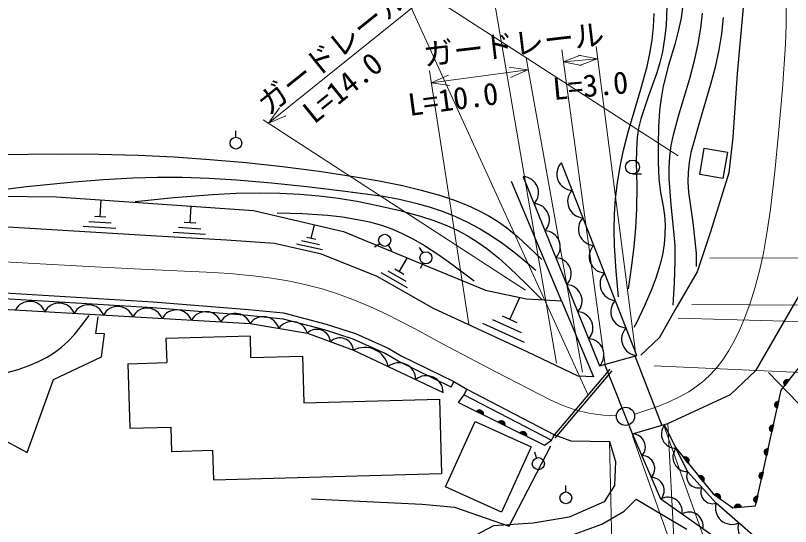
# Model space of a CAD drawing. Units: millimetres, scale not verified. Extents: x 40000 to 680090, y 20000 to 380000.
# Drawn here: x 208805 to 272673, y 237014 to 279111 of the extents above; entities that cross this region are included whole.
import ezdxf
from ezdxf.enums import TextEntityAlignment as Align

# ---------------------------------------------------------------- set-up
doc = ezdxf.new("R2010")
doc.units = ezdxf.units.MM
doc.header["$LTSCALE"] = 1000
doc.linetypes.add('CHAIN', pattern=[18.5, 12, -1.5, 3.5, -1.5])
for name, color, linetype, lineweight in [('M-BGD', 7, 'Continuous', 25), ('M-BMK', 2, 'CHAIN', 13), ('M-BMK-SRVR', 3, 'Continuous', 25), ('M-STR-HTXT', 7, 'Continuous', 13), ('M-STR-STR1', 1, 'Continuous', 25)]:
    doc.layers.add(name, color=color, linetype=linetype, lineweight=lineweight)
doc.styles.add('ＭＳ ゴシック', font='')
doc.styles.get('ＭＳ ゴシック').set_extended_font_data('MS Gothic')

msp = doc.modelspace()

# ---------------------------------------------------------------- linework, layer by layer
at = {"layer": 'M-BGD'}
for p, q in [((262575, 282186), (262413, 278296)), ((263780, 279800), (263657, 278897)), ((268782, 279762), (268266, 274325)), ((261375, 278174), (261424, 279282)), ((265281, 278066), (265430, 279303)), ((263657, 278897), (263425, 277809)), ((267135, 278940), (266977, 277602)), ((261266, 277075), (261375, 278174)), ((262413, 278296), (262293, 277203)), ((265066, 276780), (265281, 278066)), ((262293, 277203), (262113, 276121)), ((263425, 277809), (263134, 276730)), ((266977, 277602), (266760, 276274)), ((261093, 275987), (261266, 277075)), ((263134, 276730), (262627, 275018)), ((264791, 275503), (265066, 276780)), ((260862, 274919), (261093, 275987)), ((262113, 276121), (261912, 275247)), ((266760, 276274), (266455, 274852)), ((264385, 273933), (264791, 275503)), ((260351, 273040), (260862, 274919)), ((261912, 275247), (261649, 274375)), ((262627, 275018), (262178, 273293)), ((266455, 274852), (266087, 273429)), ((261649, 274375), (260959, 272484)), ((268266, 274325), (267923, 269086)), ((263918, 272370), (264385, 273933)), ((266087, 273429), (265243, 270630)), ((259781, 271177), (260351, 273040)), ((262178, 273293), (262002, 272301)), ((260959, 272484), (260331, 270587)), ((262002, 272301), (261884, 271290)), ((263438, 270828), (263918, 272370)), ((259314, 269604), (259781, 271177)), ((261884, 271290), (261798, 269922)), ((263022, 269292), (263438, 270828)), ((260331, 270587), (260159, 269834)), ((265243, 270630), (264458, 267817)), ((226969, 269088), (226969, 269609)), ((258908, 268026), (259314, 269604)), ((260159, 269834), (260045, 269061)), ((261798, 269922), (261773, 268547)), ((260045, 269061), (259976, 268049)), ((262838, 268398), (263022, 269292)), ((267923, 269086), (267579, 266149)), ((261773, 268547), (261772, 267085)), ((262716, 267498), (262838, 268398)), ((207357, 267670), (212355, 267710)), ((212355, 267710), (215634, 267683)), ((215634, 267683), (218921, 267595)), ((258625, 266678), (258908, 268026)), ((259976, 268049), (259967, 267026)), ((264458, 267817), (264315, 267006)), ((265194, 266020), (265564, 268175)), ((265564, 268175), (267478, 267846)), ((267478, 267846), (267107, 265691)), ((218921, 267595), (221867, 267455)), ((221867, 267455), (224812, 267254)), ((224812, 267254), (227811, 266989)), ((227811, 266989), (230815, 266664)), ((260017, 251110), (253788, 266975)), ((259967, 267026), (260005, 265092)), ((261772, 267085), (261832, 265628)), ((262662, 266583), (262716, 267498)), ((264315, 267006), (264233, 266192)), ((230815, 266664), (233821, 266278)), ((258404, 265332), (258625, 266678)), ((262670, 265672), (262662, 266583)), ((216045, 265606), (218466, 265737)), ((218466, 265737), (220499, 265791)), ((220499, 265791), (222531, 265785)), ((222531, 265785), (224773, 265711)), ((224773, 265711), (227015, 265577)), ((233821, 266278), (236826, 265832)), ((236826, 265832), (238765, 265496)), ((250649, 265832), (256935, 250252)), ((259647, 266057), (260393, 266058)), ((264233, 266192), (264220, 265375)), ((267107, 265691), (265194, 266020)), ((267579, 266149), (266085, 261288)), ((209699, 265011), (213624, 265414)), ((213624, 265414), (216045, 265606)), ((227015, 265577), (229914, 265331)), ((229914, 265331), (232824, 265024)), ((238765, 265496), (240703, 265098)), ((240703, 265098), (242229, 264728)), ((253793, 255616), (249679, 265431)), ((258252, 264040), (258404, 265332)), ((260005, 265092), (259983, 263171)), ((261832, 265628), (261969, 264519)), ((262840, 263508), (262670, 265672)), ((264220, 265375), (264268, 264555)), ((205784, 264548), (209699, 265011)), ((225047, 264366), (227003, 264468)), ((227003, 264468), (228968, 264509)), ((228968, 264509), (230601, 264487)), ((230601, 264487), (232231, 264404)), ((232824, 265024), (235963, 264652)), ((235963, 264652), (239101, 264219)), ((242229, 264728), (243746, 264298)), ((261969, 264519), (262167, 263408)), ((264268, 264555), (264611, 262052)), ((204042, 264278), (212170, 264179)), ((212170, 264179), (220916, 263566)), ((215788, 262513), (215873, 263915)), ((218677, 263793), (221858, 264109)), ((221858, 264109), (225047, 264366)), ((232231, 264404), (233830, 264260)), ((233830, 264260), (235424, 264055)), ((235424, 264055), (237093, 263779)), ((237093, 263779), (238765, 263441)), ((239101, 264219), (240458, 263971)), ((240458, 263971), (241800, 263664)), ((243746, 264298), (244903, 263918)), ((244903, 263918), (246038, 263482)), ((258161, 262754), (258252, 264040)), ((220916, 263566), (228427, 263055)), ((223187, 262031), (223273, 263433)), ((238765, 263441), (240468, 263037)), ((241800, 263664), (242885, 263358)), ((242885, 263358), (243966, 262990)), ((246038, 263482), (246913, 263087)), ((259983, 263171), (259897, 261608)), ((262167, 263408), (262282, 262639)), ((263071, 261332), (262840, 263508)), ((216260, 262485), (215316, 262542)), ((228427, 263055), (235836, 261309)), ((230363, 262868), (232448, 262790)), ((232448, 262790), (234522, 262652)), ((234522, 262652), (235763, 262514)), ((235763, 262514), (236992, 262317)), ((240468, 263037), (242170, 262571)), ((242170, 262571), (243272, 262217)), ((243966, 262990), (245019, 262568)), ((245019, 262568), (246049, 262088)), ((246913, 263087), (247767, 262635)), ((247767, 262635), (248524, 262162)), ((258133, 261447), (258161, 262754)), ((262282, 262639), (262338, 261853)), ((214839, 262145), (216692, 262032)), ((223659, 262002), (222715, 262060)), ((233182, 260745), (233432, 261862)), ((236992, 262317), (237986, 262101)), ((237986, 262101), (238968, 261825)), ((243272, 262217), (244357, 261805)), ((246049, 262088), (247053, 261555)), ((248524, 262162), (249257, 261634)), ((264611, 262052), (264895, 259536)), ((219948, 260954), (207742, 261696)), ((217075, 261556), (214394, 261719)), ((224474, 261073), (221792, 261238)), ((222238, 261664), (224091, 261550)), ((235836, 261309), (242525, 258534)), ((238968, 261825), (239825, 261524)), ((239825, 261524), (240671, 261162)), ((244357, 261805), (245201, 261424)), ((245201, 261424), (246017, 260990)), ((247053, 261555), (248026, 260971)), ((249257, 261634), (250189, 260868)), ((258165, 260142), (258133, 261447)), ((259897, 261608), (259751, 260048)), ((262338, 261853), (262327, 261072)), ((263156, 260129), (263071, 261332)), ((266085, 261288), (264992, 258006)), ((226182, 260611), (219948, 260954)), ((230155, 260325), (226182, 260611)), ((233558, 260661), (232806, 260829)), ((240671, 261162), (241602, 260691)), ((241602, 260691), (242520, 260159)), ((246017, 260990), (246843, 260475)), ((248026, 260971), (248974, 260330)), ((250189, 260868), (251089, 260052)), ((262327, 261072), (262255, 260281)), ((234013, 259463), (230155, 260325)), ((234094, 259809), (231958, 260286)), ((232371, 260571), (233847, 260241)), ((238816, 260313), (238400, 260035)), ((239514, 260178), (239796, 259765)), ((242365, 259577), (242103, 260003)), ((242520, 260159), (243696, 259392)), ((246843, 260475), (247639, 259907)), ((248974, 260330), (249883, 259643)), ((251089, 260052), (251636, 259531)), ((258307, 258039), (258165, 260142)), ((259751, 260048), (259537, 258332)), ((262255, 260281), (262111, 259404)), ((263181, 258938), (263156, 260129)), ((238619, 257623), (234013, 259463)), ((243696, 259392), (244851, 258567)), ((247639, 259907), (248601, 259135)), ((249883, 259643), (250786, 258902)), ((251636, 259531), (252180, 259004)), ((262111, 259404), (261906, 258539)), ((264895, 259536), (264905, 258988)), ((240432, 257992), (241078, 259121)), ((242392, 258710), (242157, 258269)), ((248601, 259135), (249527, 258313)), ((250786, 258902), (251674, 258143)), ((263125, 257081), (263181, 258938)), ((264905, 258988), (264900, 258441)), ((239494, 258076), (240985, 257222)), ((240812, 257775), (240053, 258210)), ((242525, 258534), (247527, 256479)), ((244851, 258567), (245724, 257911)), ((249527, 258313), (250872, 257024)), ((258510, 255937), (258307, 258039)), ((259537, 258332), (259294, 256607)), ((261906, 258539), (261607, 257558)), ((243242, 254977), (238619, 257623)), ((241108, 256669), (238949, 257905)), ((245724, 257911), (246601, 257239)), ((261607, 257558), (261252, 256601)), ((264992, 258006), (263151, 254838)), ((250872, 257024), (252181, 255717)), ((263010, 255237), (263125, 257081)), ((207435, 256292), (220148, 255520)), ((247527, 256479), (250922, 255760)), ((261252, 256601), (260638, 255191)), ((269843, 249881), (273514, 256270)), ((220113, 255021), (207408, 255793)), ((220148, 255520), (228001, 254887)), ((249551, 254076), (250380, 255870)), ((250922, 255760), (253793, 255616)), ((253793, 255616), (256429, 249341)), ((199134, 255424), (228146, 253725)), ((227957, 254389), (220113, 255021)), ((228001, 254887), (230902, 254605)), ((250959, 251411), (243242, 254977)), ((260638, 255191), (259970, 253805)), ((263151, 254838), (261886, 252592)), ((214284, 253594), (214889, 254391)), ((215417, 252925), (215623, 254273)), ((230854, 254107), (227957, 254389)), ((230902, 254605), (234419, 253687)), ((250155, 253797), (248947, 254355)), ((271907, 248253), (276788, 254441)), ((213654, 252826), (214284, 253594)), ((228146, 253725), (232856, 252932)), ((234279, 253207), (230776, 254121)), ((234419, 253687), (236824, 252910)), ((250749, 252162), (247317, 253748)), ((248118, 254079), (250490, 252983)), ((259872, 253608), (259775, 253411)), ((259970, 253805), (259872, 253608)), ((216143, 252873), (215417, 252925)), ((232856, 252932), (236649, 251527)), ((236645, 252442), (234279, 253207)), ((212601, 251789), (213144, 252282)), ((213144, 252282), (213654, 252826)), ((215884, 251005), (216143, 252873)), ((228158, 252688), (221207, 252490)), ((221207, 252490), (221263, 250511)), ((228208, 250934), (228158, 252688)), ((239282, 251264), (236645, 252442)), ((236824, 252910), (239513, 251709)), ((261886, 252592), (260344, 251128)), ((212022, 251354), (212601, 251789)), ((239513, 251709), (240575, 251072)), ((211414, 250972), (212022, 251354)), ((211943, 249136), (215884, 251005)), ((228208, 250934), (232454, 251055)), ((232454, 251055), (232564, 247195)), ((236649, 251527), (239524, 250183)), ((240337, 250632), (239282, 251264)), ((240575, 251072), (244941, 248950)), ((255163, 249398), (250959, 251411)), ((209938, 250269), (210692, 250595)), ((210692, 250595), (211414, 250972)), ((218066, 250420), (221263, 250511)), ((218066, 250420), (218217, 245104)), ((244722, 248500), (240337, 250632)), ((208109, 249688), (209033, 249950)), ((209033, 249950), (209938, 250269)), ((239524, 250183), (244047, 248044)), ((253116, 244426), (257824, 249970)), ((253268, 244297), (257976, 249841)), ((267722, 247899), (269843, 249881)), ((209767, 243118), (211943, 249136)), ((256429, 249341), (255163, 249398)), ((272130, 248838), (272355, 249123)), ((272408, 249129), (272137, 248786)), ((272282, 249090), (272143, 248915)), ((272148, 248739), (272454, 249127)), ((272498, 249122), (272164, 248698)), ((272184, 248663), (272537, 249111)), ((272575, 249100), (272204, 248628)), ((272221, 249057), (272282, 249098)), ((272282, 249098), (272351, 249127)), ((272351, 249127), (272439, 249133)), ((272439, 249133), (272507, 249125)), ((272507, 249125), (272575, 249100)), ((244722, 248500), (244941, 248950)), ((244941, 248950), (246002, 248314)), ((272124, 248840), (272137, 248914)), ((272140, 248753), (272124, 248840)), ((272137, 248914), (272163, 248984)), ((272165, 248690), (272140, 248753)), ((272163, 248984), (272221, 249057)), ((272204, 248628), (272165, 248690)), ((200376, 248145), (209767, 243118)), ((245305, 247238), (245772, 247870)), ((245772, 247870), (246002, 248314)), ((245772, 247870), (252990, 244124)), ((246002, 248314), (253220, 244568)), ((262558, 245492), (267722, 247899)), ((269796, 238729), (271907, 248253)), ((232564, 247195), (243743, 247513)), ((243743, 247513), (243918, 241386)), ((245305, 247238), (252412, 243716)), ((271447, 247217), (271399, 246999)), ((271407, 247160), (271444, 247224)), ((271421, 246924), (271499, 247278)), ((271444, 247224), (271494, 247281)), ((271544, 247307), (271450, 246880)), ((271480, 246843), (271587, 247325)), ((271494, 247281), (271571, 247324)), ((271628, 247340), (271511, 246813)), ((271545, 246790), (271668, 247347)), ((271571, 247324), (271636, 247346)), ((271708, 247353), (271578, 246767)), ((271636, 247346), (271708, 247353)), ((246797, 246498), (246850, 246549)), ((246850, 246549), (246906, 246586)), ((247341, 246312), (246858, 246552)), ((246894, 246575), (247337, 246356)), ((246906, 246586), (246988, 246619)), ((247329, 246402), (246938, 246596)), ((246987, 246613), (247312, 246452)), ((246988, 246619), (247063, 246622)), ((247063, 246622), (247136, 246611)), ((247266, 246517), (247065, 246616)), ((247136, 246611), (247220, 246570)), ((247220, 246570), (247273, 246518)), ((271387, 247069), (271407, 247160)), ((271394, 246996), (271387, 247069)), ((271415, 246923), (271394, 246996)), ((271466, 246852), (271415, 246923)), ((271516, 246806), (271466, 246852)), ((271578, 246767), (271516, 246806)), ((247335, 246231), (246797, 246498)), ((246828, 246525), (247338, 246272)), ((247273, 246518), (247316, 246457)), ((247316, 246457), (247339, 246372)), ((247346, 246303), (247335, 246231)), ((247339, 246372), (247346, 246303)), ((244241, 240279), (246691, 245676)), ((246691, 245676), (251301, 243583)), ((248589, 245610), (248642, 245661)), ((249127, 245343), (248589, 245610)), ((248620, 245637), (249130, 245384)), ((248642, 245661), (248698, 245698)), ((249133, 245424), (248650, 245664)), ((248686, 245687), (249129, 245468)), ((248698, 245698), (248780, 245731)), ((249121, 245514), (248730, 245708)), ((248779, 245725), (249104, 245564)), ((248780, 245731), (248855, 245734)), ((248855, 245734), (248928, 245723)), ((249058, 245629), (248857, 245728)), ((248928, 245723), (249012, 245682)), ((249012, 245682), (249065, 245630)), ((249065, 245630), (249108, 245569)), ((249108, 245569), (249131, 245484)), ((249138, 245415), (249127, 245343)), ((249131, 245484), (249138, 245415)), ((264190, 241540), (262300, 245381)), ((271014, 245265), (270966, 245046)), ((270974, 245208), (271011, 245272)), ((270988, 244971), (271066, 245325)), ((271011, 245272), (271061, 245328)), ((271111, 245354), (271017, 244928)), ((271047, 244890), (271154, 245372)), ((271061, 245328), (271138, 245371)), ((271195, 245387), (271078, 244860)), ((271112, 244837), (271235, 245394)), ((271138, 245371), (271203, 245393)), ((271275, 245401), (271145, 244815)), ((271203, 245393), (271275, 245401)), ((218217, 245104), (221613, 245201)), ((221613, 245201), (221670, 243206)), ((250381, 244722), (250434, 244773)), ((250919, 244455), (250381, 244722)), ((250412, 244749), (250922, 244496)), ((250434, 244773), (250490, 244810)), ((250925, 244536), (250442, 244776)), ((250478, 244799), (250921, 244580)), ((250490, 244810), (250572, 244843)), ((250913, 244626), (250522, 244820)), ((250571, 244837), (250896, 244676)), ((250572, 244843), (250647, 244846)), ((250647, 244846), (250720, 244835)), ((250850, 244741), (250649, 244840)), ((250720, 244835), (250804, 244794)), ((250804, 244794), (250857, 244742)), ((250857, 244742), (250900, 244681)), ((250900, 244681), (250923, 244596)), ((261995, 239266), (259658, 244641)), ((270954, 245117), (270974, 245208)), ((270961, 245043), (270954, 245117)), ((270982, 244971), (270961, 245043)), ((271033, 244899), (270982, 244971)), ((271083, 244853), (271033, 244899)), ((271145, 244815), (271083, 244853)), ((250930, 244527), (250919, 244455)), ((250923, 244596), (250930, 244527)), ((252412, 243716), (252990, 244124)), ((252990, 244124), (253220, 244568)), ((253220, 244568), (254565, 244073)), ((254565, 244073), (257748, 244004)), ((257748, 244004), (258244, 242377)), ((251301, 243583), (248851, 238186)), ((249491, 237044), (252922, 243668)), ((263201, 243528), (266295, 239704)), ((270555, 243018), (270633, 243373)), ((270578, 243319), (270628, 243376)), ((270678, 243401), (270584, 242975)), ((270614, 242938), (270721, 243420)), ((270628, 243376), (270705, 243418)), ((270762, 243435), (270645, 242908)), ((270679, 242885), (270802, 243441)), ((270705, 243418), (270770, 243441)), ((270842, 243448), (270712, 242862)), ((270770, 243441), (270842, 243448)), ((221670, 243206), (225040, 243303)), ((225040, 243303), (225110, 240850)), ((251751, 242667), (251608, 243146)), ((263842, 242735), (263911, 242760)), ((264219, 242269), (263842, 242735)), ((263881, 242747), (264239, 242304)), ((263911, 242760), (263978, 242770)), ((264259, 242339), (263919, 242759)), ((263962, 242765), (264273, 242382)), ((263978, 242770), (264066, 242766)), ((264285, 242426), (264011, 242765)), ((264062, 242761), (264291, 242479)), ((264066, 242766), (264136, 242737)), ((264275, 242557), (264135, 242731)), ((264136, 242737), (264197, 242697)), ((270521, 243164), (270541, 243255)), ((270528, 243090), (270521, 243164)), ((270549, 243018), (270528, 243090)), ((270581, 243312), (270533, 243094)), ((270541, 243255), (270578, 243319)), ((270600, 242947), (270549, 243018)), ((270650, 242900), (270600, 242947)), ((270712, 242862), (270650, 242900)), ((258244, 242377), (258174, 240396)), ((264197, 242697), (264256, 242624)), ((264259, 242330), (264219, 242269)), ((264256, 242624), (264283, 242555)), ((264282, 242394), (264259, 242330)), ((264296, 242481), (264282, 242394)), ((264283, 242555), (264296, 242481)), ((266535, 238936), (264190, 241540)), ((270146, 241366), (270195, 241423)), ((270245, 241449), (270151, 241023)), ((270181, 240985), (270288, 241467)), ((270195, 241423), (270272, 241466)), ((270329, 241482), (270213, 240955)), ((270246, 240932), (270369, 241489)), ((270272, 241466), (270337, 241488)), ((270409, 241495), (270279, 240910)), ((270337, 241488), (270409, 241495)), ((225110, 240850), (243918, 241386)), ((265100, 241180), (265169, 241205)), ((265478, 240714), (265100, 241180)), ((265139, 241192), (265497, 240749)), ((265169, 241205), (265236, 241215)), ((265517, 240785), (265177, 241204)), ((265221, 241210), (265531, 240827)), ((265236, 241215), (265324, 241211)), ((265543, 240871), (265269, 241211)), ((265320, 241206), (265549, 240924)), ((265324, 241211), (265394, 241183)), ((265534, 241003), (265393, 241176)), ((265394, 241183), (265455, 241142)), ((265455, 241142), (265514, 241070)), ((265514, 241070), (265541, 241001)), ((265540, 240840), (265517, 240775)), ((265554, 240927), (265540, 240840)), ((265541, 241001), (265554, 240927)), ((270088, 241212), (270108, 241302)), ((270095, 241138), (270088, 241212)), ((270116, 241066), (270095, 241138)), ((270149, 241359), (270100, 241141)), ((270108, 241302), (270146, 241366)), ((270167, 240994), (270116, 241066)), ((270122, 241066), (270200, 241420)), ((270217, 240948), (270167, 240994)), ((270279, 240910), (270217, 240948)), ((248851, 238186), (244241, 240279)), ((254156, 239863), (254156, 240385)), ((258174, 240396), (257326, 239051)), ((265517, 240775), (265478, 240714)), ((266295, 239704), (267924, 238565)), ((266377, 239646), (266437, 239689)), ((266869, 239302), (266377, 239646)), ((266411, 239668), (266878, 239342)), ((266437, 239689), (266498, 239717)), ((266887, 239381), (266445, 239691)), ((266485, 239708), (266889, 239426)), ((266498, 239717), (266584, 239738)), ((266889, 239472), (266531, 239722)), ((266582, 239732), (266879, 239524)), ((266584, 239738), (266659, 239730)), ((266659, 239730), (266730, 239708)), ((266843, 239595), (266660, 239723)), ((266730, 239708), (266806, 239654)), ((266806, 239654), (266851, 239595)), ((266851, 239595), (266884, 239528)), ((266884, 239528), (266894, 239440)), ((269748, 239033), (269855, 239514)), ((269762, 239470), (269839, 239513)), ((269896, 239530), (269780, 239003)), ((269813, 238980), (269936, 239536)), ((269839, 239513), (269904, 239536)), ((269976, 239543), (269846, 238957)), ((269904, 239536), (269976, 239543)), ((233204, 239293), (242329, 238855)), ((257326, 239051), (254426, 237777)), ((258954, 238274), (259944, 239265)), ((259944, 239265), (264119, 236791)), ((268931, 234388), (261995, 239266)), ((270248, 235682), (266535, 238936)), ((266890, 239372), (266869, 239302)), ((266894, 239440), (266890, 239372)), ((269655, 239259), (269675, 239350)), ((269662, 239185), (269655, 239259)), ((269683, 239113), (269662, 239185)), ((269716, 239407), (269667, 239189)), ((269675, 239350), (269713, 239414)), ((269734, 239042), (269683, 239113)), ((269689, 239113), (269767, 239468)), ((269713, 239414), (269762, 239470)), ((269812, 239496), (269718, 239070)), ((269784, 238995), (269734, 239042)), ((269846, 238957), (269784, 238995)), ((242329, 238855), (244978, 238611)), ((244978, 238611), (249491, 237044)), ((257115, 237212), (258954, 238274)), ((267924, 238565), (269796, 238729)), ((268036, 238575), (268054, 238646)), ((268634, 238627), (268036, 238575)), ((268048, 238613), (268616, 238663)), ((268054, 238646), (268084, 238707)), ((268598, 238699), (268060, 238652)), ((268079, 238691), (268571, 238734)), ((268084, 238707), (268136, 238778)), ((268540, 238769), (268106, 238731)), ((268136, 238778), (268199, 238819)), ((268138, 238772), (268500, 238803)), ((268199, 238819), (268267, 238848)), ((268426, 238835), (268204, 238815)), ((268267, 238848), (268360, 238856)), ((268360, 238856), (268432, 238840)), ((268432, 238840), (268501, 238810)), ((268501, 238810), (268565, 238749)), ((268565, 238749), (268606, 238694)), ((268606, 238694), (268634, 238627)), ((254426, 237777), (251455, 237280)), ((248201, 237066), (243603, 234659)), ((251455, 237280), (248201, 237066)), ((253790, 236008), (257115, 237212))]:
    msp.add_line(p, q, dxfattribs=at)
for centre, radius in [((226969, 268597), 484), ((259646, 266631), 574), ((239231, 260591), 498), ((242627, 259152), 498), ((251895, 242188), 498), ((254157, 239372), 484)]:
    msp.add_circle(centre, radius, dxfattribs=at)
for centre, radius, start, end in [((254756, 266047), 1341, 136.19769, 266.67464), ((250585, 264512), 1322, 316.73422, 87.21118), ((255646, 263780), 1341, 136.19769, 266.67464), ((251483, 262286), 1322, 316.73422, 87.21118), ((256535, 261514), 1341, 136.19769, 266.67464), ((252381, 260060), 1322, 316.73422, 87.21118), ((257425, 259247), 1341, 136.19769, 266.67464), ((253279, 257835), 1322, 316.73422, 87.21118), ((258315, 256981), 1341, 136.19769, 266.67464), ((254177, 255609), 1322, 316.73422, 87.21118), ((209981, 254230), 1334, 21.40973, 151.88669), ((259205, 254714), 1341, 136.19769, 266.67464), ((212398, 254088), 1334, 21.40973, 151.88669), ((214816, 253947), 1334, 21.40973, 151.88669), ((217234, 253805), 1334, 21.40973, 151.88669), ((219651, 253663), 1334, 21.40973, 151.88669), ((222069, 253522), 1334, 21.40973, 151.88669), ((224486, 253380), 1334, 21.40973, 151.88669), ((226904, 253239), 1334, 21.40973, 151.88669), ((229232, 252984), 1315, 15.20526, 145.68222), ((255075, 253383), 1322, 316.73422, 87.21118), ((231587, 252587), 1315, 15.20526, 145.68222), ((233642, 252144), 1114, 4.43497, 134.91196), ((260095, 252448), 1341, 136.19769, 266.67464), ((235538, 251441), 1114, 4.43497, 134.91196), ((255973, 251158), 1322, 316.73422, 87.21118), ((237589, 249792), 1974, 11.43939, 118.44681), ((240408, 249126), 1378, 359.49332, 129.89737), ((242669, 248057), 1378, 359.49332, 129.89737), ((263215, 244638), 1178, 140.9635, 271.44046), ((259634, 243566), 1076, 318.25919, 88.73618), ((264160, 242718), 1178, 140.9635, 271.44046), ((260413, 241774), 1076, 318.25919, 88.73618), ((265077, 241159), 965, 156.77542, 287.25238), ((261192, 239982), 1076, 318.25919, 88.73618), ((266249, 239858), 965, 156.77542, 287.25238), ((262581, 238256), 1167, 349.63953, 120.11649), ((267839, 238551), 1359, 163.53122, 294.00816), ((264315, 237037), 1167, 349.63953, 120.11649), ((269695, 236924), 1359, 163.53122, 294.00816)]:
    msp.add_arc(centre, radius, start, end, dxfattribs=at)
at = {"layer": 'M-BMK'}
for p, q in [((272319, 279949), (272322, 278344)), ((272322, 278344), (272265, 276740)), ((272265, 276740), (272004, 273073)), ((272004, 273073), (271682, 269393)), ((271682, 269393), (271379, 266267)), ((271379, 266267), (271016, 263143)), ((271016, 263143), (270758, 261336)), ((270758, 261336), (270442, 259538)), ((270442, 259538), (270120, 258084)), ((209836, 258713), (204849, 258979)), ((214811, 258427), (209836, 258713)), ((219672, 258173), (214811, 258427)), ((224537, 257978), (219672, 258173)), ((270120, 258084), (269737, 256635)), ((226471, 257857), (224537, 257978)), ((228391, 257678), (226471, 257857)), ((229909, 257478), (228391, 257678)), ((231410, 257219), (229909, 257478)), ((232750, 256930), (231410, 257219)), ((234075, 256582), (232750, 256930)), ((235352, 256182), (234075, 256582)), ((236598, 255727), (235352, 256182)), ((269737, 256635), (269357, 255422)), ((237998, 255144), (236598, 255727)), ((239367, 254508), (237998, 255144)), ((269357, 255422), (268920, 254225)), ((241694, 253316), (239367, 254508)), ((268920, 254225), (268506, 253241)), ((243985, 252074), (241694, 253316)), ((268506, 253241), (268037, 252283)), ((268037, 252283), (267597, 251504)), ((248403, 249769), (243985, 252074)), ((267597, 251504), (267100, 250750)), ((267100, 250750), (266630, 250141)), ((252864, 247446), (248403, 249769)), ((266630, 250141), (266113, 249570)), ((266113, 249570), (265557, 249050)), ((264951, 248568), (264286, 248117)), ((265557, 249050), (264951, 248568)), ((264286, 248117), (263592, 247719)), ((253772, 247041), (252864, 247446)), ((262720, 247301), (261821, 246937)), ((263592, 247719), (262720, 247301)), ((254686, 246700), (253772, 247041)), ((255437, 246479), (254686, 246700)), ((260839, 246588), (259837, 246258)), ((261821, 246937), (260839, 246588)), ((256192, 246320), (255437, 246479)), ((257269, 246191), (256192, 246320)), ((258351, 246122), (257269, 246191))]:
    msp.add_line(p, q, dxfattribs=at)
at = {"layer": 'M-BMK-SRVR'}
msp.add_circle((259076, 246089), 746, dxfattribs=at)
at = {"layer": 'M-STR-HTXT'}
for p, q in [((246444, 290895), (253400, 250460)), ((255968, 247900), (239818, 283292)), ((241997, 281383), (263402, 267553)), ((229653, 270241), (242836, 280841)), ((257386, 250308), (253833, 276284)), ((256655, 276546), (259903, 251369)), ((250902, 275620), (255532, 249740)), ((253926, 275288), (255380, 275852)), ((253926, 275288), (256747, 275550)), ((255459, 274997), (253926, 275288)), ((255214, 275841), (256747, 275550)), ((256747, 275550), (255293, 274986)), ((249491, 274857), (251035, 274629)), ((246162, 253675), (242918, 274552)), ((243051, 273561), (251035, 274629)), ((243051, 273561), (244481, 274183)), ((251035, 274629), (249605, 274006)), ((244595, 273332), (243051, 273561)), ((229653, 270241), (230554, 271514)), ((231093, 270845), (229653, 270241)), ((250845, 256476), (229227, 270518)), ((266026, 259129), (297046, 259194)), ((296861, 255170), (264531, 255293)), ((263409, 254169), (296686, 253268)), ((296501, 248683), (261446, 250239)), ((270847, 249695), (286094, 233937)), ((267638, 230269), (262204, 245423)), ((262558, 245492), (263318, 231096)), ((257748, 244004), (258044, 231184)), ((259662, 244493), (264753, 230121))]:
    msp.add_line(p, q, dxfattribs=at)
at = {"layer": 'M-STR-STR1'}
for p, q in [((256935, 250252), (260017, 251110)), ((259854, 251064), (262069, 245348)), ((259658, 244641), (257362, 250371)), ((259658, 244641), (262558, 245492))]:
    msp.add_line(p, q, dxfattribs=at)

# ---------------------------------------------------------------- texts
at = {"layer": 'M-STR-HTXT', "style": 'ＭＳ ゴシック'}
for s, rotation, p in [('ガードレール', 38.8, (229998, 270383)), ('ガードレール', 6.7, (242579, 274411)), ('L=14.0', 38.8, (233763, 269683)), ('L=3.0', 5.3, (253214, 271600)), ('L=10.0', 7.6, (241353, 270287))]:
    msp.add_text(s, height=1833, rotation=rotation, dxfattribs=at).set_placement(p, align=Align.BOTTOM_LEFT)

doc.saveas('drawing.dxf')
